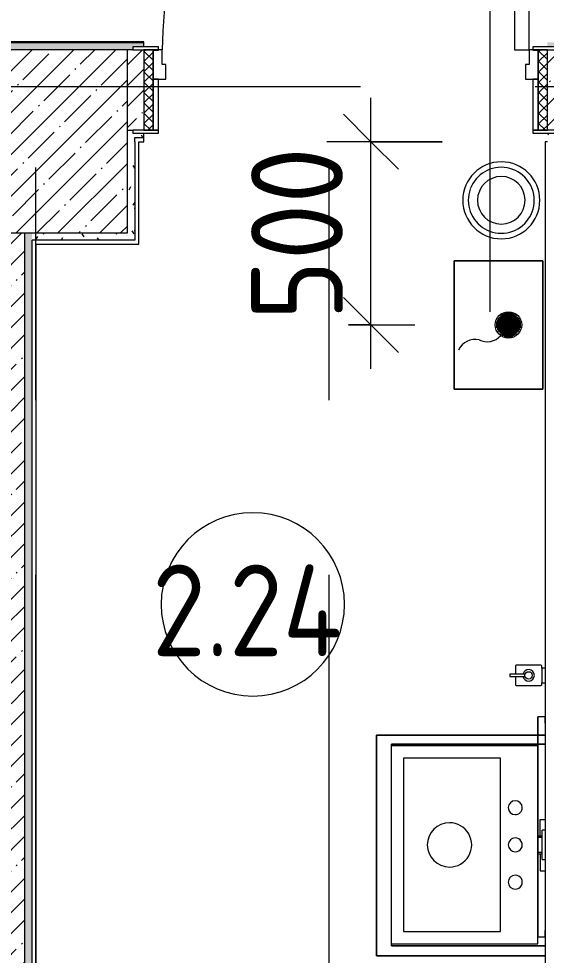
# Model space of a CAD drawing. Header units: millimetres. Extents: x 35147 to 231677, y -8553 to 29000.
# Drawn here: x 65613 to 67052, y 5429 to 7984 of the extents above; entities that cross this region are included whole.
import ezdxf

# ---------------------------------------------------------------- set-up
doc = ezdxf.new("R2010")
doc.units = ezdxf.units.MM
doc.linetypes.add('Осевая', pattern=[3175, 635, -476.25, 1587.5, -476.25])
for name, color, linetype, lineweight in [('A-ANNO-DIMS', 7, 'Continuous', 9), ('A-ANNO-DIMS-100', 7, 'Continuous', 9), ('A-AREA-IDEN', 7, 'Continuous', 9), ('A-DETL-GENF', 7, 'Continuous', 9), ('A-DOOR', 7, 'Continuous', 9), ('A-DOOR-1', 7, 'Continuous', 13), ('A-DOOR-FRAM', 7, 'Continuous', 13), ('A-DOOR-FRAM-1', 7, 'Continuous', 9), ('A-GENM', 7, 'Continuous', 9), ('A-WALL', 7, 'Continuous', 9), ('E-ELEC-FIXT-IDEN', 7, 'Continuous', 9), ('I-WALL', 7, 'Continuous', 9), ('P-SANR-FIXT', 7, 'Continuous', 9), ('P-SANR-FIXT-1', 7, 'Continuous', 13), ('S-COLS', 7, 'Continuous', 9), ('Оси-2', 7, 'Осевая', 9), ('Электрические приборы', 7, 'Continuous', 9)]:
    doc.layers.add(name, color=color, linetype=linetype, lineweight=lineweight)
for name, color, linetype, lineweight, true_color in [('A-WALL-1', 7, 'Continuous', 9, 0x3c3c3c), ('A-WALL-FNSH-1', 7, 'Continuous', 9, 0x3c3c3c), ('I-FURN-1', 7, 'Continuous', 9, 0xf0f0f0)]:
    doc.layers.add(name, color=color, linetype=linetype, lineweight=lineweight, true_color=true_color)
doc.styles.add('GOST Common_1', font='GOST_Common.ttf', dxfattribs={"width": 0.9, "height": 250})
doc.styles.add('ISOCPEUR', font='isocpeur.ttf', dxfattribs={"width": 0.9, "height": 250})
doc.dimstyles.new('ISO-2_5_0_9К_БОЛЬШОЙ', dxfattribs={"dimscale": 304.8, "dimtxt": 248.995294, "dimasz": 0.492126, "dimexe": 0.393701, "dimexo": 0.984252, "dimgap": 0, "dimtad": 1, "dimdec": 0, "dimrnd": 10, "dimzin": 0, "dimdsep": 46, "dimtxsty": 'ISOCPEUR', "dimblk1": 'OBLIQUE', "dimblk2": 'OBLIQUE', "dimsah": 1, "dimcen": 0.09, "dimdle": 0.393701, "dimazin": 0, "dimtfac": 1, "dimtdec": 4, "dimtix": 1, "dimtmove": 0, "dimatfit": 3, "dimfxl": 1, "dimtvp": 1, "dimtolj": 1, "dimtzin": 0, "dimarcsym": 2})
pattern_1 = [(45, (0, 0), (-57.02463, 57.02463), []), (45, (57.025, 0), (-57.02463, 57.02463), [100.806, -20.161, 3.353, -16.808])]
pattern_2 = [(0, (0, 0), (121.92, 30.48), [10.058, -81.382, 10.058, -81.382, -487.68]), (0, (0, 0), (121.92, 30.48), [-182.88, 10.058, -172.822, 10.058, -81.382, -213.36]), (0, (0, 0), (121.92, 30.48), [-457.2, 10.058, -50.902, 10.058, -142.342]), (120, (45.72, 15.24), (-87.356454, 90.345817), [10.058, -81.382, 10.058, -81.382, -487.68]), (120, (45.72, 15.24), (-87.356454, 90.345817), [-182.88, 10.058, -172.822, 10.058, -81.382, -213.36]), (120, (45.72, 15.24), (-87.356454, 90.345817), [-457.2, 10.058, -50.902, 10.058, -142.342]), (240, (60.96, 76.2), (-34.563546, -120.825817), [10.058, -81.382, 10.058, -81.382, -487.68]), (240, (60.96, 76.2), (-34.563546, -120.825817), [-182.88, 10.058, -172.822, 10.058, -81.382, -213.36]), (240, (60.96, 76.2), (-34.563546, -120.825817), [-457.2, 10.058, -50.902, 10.058, -142.342])]

# ---------------------------------------------------------------- blocks, each defined once
blk = doc.blocks.new('BSC_Колонна _Прямоугольная - 500х500-V13-План размещения напольных электротехнических лючков и розеток 2 этажа в осях 12-23')
at = {"layer": 'S-COLS'}
h = blk.add_hatch(dxfattribs=at)
h.set_pattern_fill('FP_14', color=256, style=0, pattern_type=2)
h.set_pattern_definition([(45, (-65660, -7650), (-57.02463, 57.02463), []), (45, (-65602.975, -7650), (-57.02463, 57.02463), [100.806, -20.161, 3.353, -16.808])])
h.paths.add_polyline_path([(-250, -250), (250, -250), (250, 250), (-250, 250)])
for p, q in [((250, 250), (-250, 250)), ((-250, 250), (-250, -250)), ((250, -250), (250, 250)), ((-250, -250), (250, -250))]:
    blk.add_line(p, q, dxfattribs=at)
blk = doc.blocks.new('110_Дверь_СКБ_1Ст_Внутренняя1 - Д-4_1 1100x2100h_ОО_туалет для мальч_ и дев_-32102845-План размещения напольных электротехнических лючков и розеток 2 этажа в осях 12-23')
at = {"layer": 'A-DOOR'}
h = blk.add_hatch(dxfattribs=at)
h.set_pattern_fill('FP_36', color=256, style=0, pattern_type=2)
h.set_pattern_definition([(135, (1751.41, 174.685), (-14.14214, -14.14214), []), (225, (1751.41, 174.685), (14.14214, -14.14214), [])])
h.paths.add_polyline_path([(562.5, -110), (562.5, 110), (537.5, 110), (537.5, -110)])
at = {"layer": 'A-DOOR-FRAM-1'}
h = blk.add_hatch(dxfattribs=at)
h.set_pattern_fill('FP_37', color=256, style=0, pattern_type=2)
h.set_pattern_definition([(45, (-371.384, 174.685), (-14.1421, 14.1421), []), (135, (-371.384, 174.685), (-14.1421, -14.1421), [])])
h.paths.add_polyline_path([(-512.5, -110), (-512.5, 110), (-537.5, 110), (-537.5, -110)])
at = {"layer": 'A-DOOR'}
blk.add_arc((512.5, 110), 1000, 90, 180, dxfattribs=at)
at = {"layer": 'A-DOOR-1'}
for p, q in [((512.5, 1110), (472.5, 1110)), ((472.5, 1110), (472.5, 110)), ((512.5, 110), (512.5, 1110)), ((472.5, 110), (512.5, 110))]:
    blk.add_line(p, q, dxfattribs=at)
at = {"layer": 'A-DOOR-FRAM'}
for p, q in [((-497.5, 118), (-567.5, 118)), ((-567.5, 118), (-567.5, 110)), ((-567.5, 110), (-497.5, 110)), ((-512.5, 110), (-537.5, 110)), ((-537.5, 110), (-537.5, -110)), ((-487.5, 110), (-512.5, 110)), ((-512.5, 110), (-512.5, 30)), ((-512.5, -110), (-512.5, 110)), ((-497.5, 110), (-512.5, 110)), ((-512.5, 110), (-512.5, 109)), ((-512.5, 109), (-497.5, 109)), ((-497.5, 110), (-497.5, 118)), ((-497.5, 109), (-497.5, 110)), ((-487.5, 70), (-487.5, 110)), ((512.5, 110), (512.5, 70)), ((537.5, 110), (512.5, 110)), ((592.5, 118), (522.5, 118)), ((522.5, 118), (522.5, 110)), ((537.5, 110), (522.5, 110)), ((522.5, 110), (522.5, 109)), ((522.5, 110), (592.5, 110)), ((522.5, 109), (537.5, 109)), ((537.5, 30), (537.5, 110)), ((562.5, 110), (537.5, 110)), ((537.5, 110), (537.5, -110)), ((537.5, 109), (537.5, 110)), ((562.5, -110), (562.5, 110)), ((592.5, 110), (592.5, 118)), ((-477.5, 70), (-487.5, 70)), ((-477.5, 30), (-477.5, 70)), ((512.5, 70), (502.5, 70)), ((502.5, 70), (502.5, 30)), ((-512.5, 30), (-477.5, 30)), ((-497.5, 30), (-512.5, 30)), ((-512.5, 30), (-512.5, -110)), ((-497.5, -110), (-497.5, 30)), ((502.5, 30), (537.5, 30)), ((537.5, 30), (522.5, 30)), ((522.5, 30), (522.5, -110)), ((537.5, -110), (537.5, 30)), ((-497.5, -110), (-567.5, -110)), ((-567.5, -110), (-567.5, -118)), ((-567.5, -118), (-497.5, -118)), ((-537.5, -110), (-512.5, -110)), ((-512.5, -110), (-497.5, -110)), ((-497.5, -118), (-497.5, -110)), ((522.5, -110), (537.5, -110)), ((592.5, -110), (522.5, -110)), ((522.5, -110), (522.5, -118)), ((522.5, -118), (592.5, -118)), ((537.5, -110), (562.5, -110)), ((592.5, -118), (592.5, -110))]:
    blk.add_line(p, q, dxfattribs=at)
blk = doc.blocks.new('SND_2D_Раковина - 550х450-20388094-План размещения напольных электротехнических лючков и розеток 2 этажа в осях 12-23')
at = {"layer": 'P-SANR-FIXT'}
for p, q in [((-275, 270), (-269.4, 270)), ((-275, -149), (-275, 270)), ((-275, 270), (-275, -149)), ((-269.4, 270), (-275, 270)), ((270.6, 270), (275, 270)), ((275, 270), (270.6, 270)), ((275, 270), (275, -129)), ((275, -129), (275, 270)), ((-70, -135), (-70, -149)), ((-25.4, -135), (-70, -135)), ((-25, -140.5), (-25, -129.4)), ((25, -129.4), (25, -140.5)), ((25, -135), (70, -135)), ((70, -135), (70, -149)), ((275, -129), (275, -149)), ((275, -149), (275, -129))]:
    blk.add_line(p, q, dxfattribs=at)
blk = doc.blocks.new('Блок Розеток и Выключателей - Блок Розеток и Выключателей_SK3-27368973-План размещения напольных электротехнических лючков и розеток 2 этажа в осях 12-23')
at = {"layer": 'A-DETL-GENF'}
for p, q in [((-21.6, -76), (-21.6, -124)), ((-19.2, -73.6), (-19.2, -126.4)), ((-16.8, -71.2), (-16.8, -128.8)), ((-14.4, -71.2), (-14.4, -128.8)), ((-12, -68.8), (-12, -131.2)), ((-9.6, -68.8), (-9.6, -131.2)), ((-7.2, -66.4), (-7.2, -133.6)), ((-4.8, -66.4), (-4.8, -133.6)), ((-2.4, -66.4), (-2.4, -133.6)), ((0, -66.4), (0, -133.6)), ((2.4, -66.4), (2.4, -133.6)), ((4.8, -66.4), (4.8, -133.6)), ((7.2, -66.4), (7.2, -133.6)), ((9.6, -68.8), (9.6, -131.2)), ((12, -68.8), (12, -131.2)), ((14.4, -71.2), (14.4, -128.8)), ((16.8, -71.2), (16.8, -128.8)), ((19.2, -73.6), (19.2, -126.4)), ((21.6, -76), (21.6, -124)), ((-33.6, -92.8), (-33.6, -107.2)), ((-31.2, -88), (-31.2, -112)), ((-28.8, -83.2), (-28.8, -116.8)), ((-26.4, -80.8), (-26.4, -119.2)), ((-24, -78.4), (-24, -121.6)), ((24, -78.4), (24, -121.6)), ((26.4, -80.8), (26.4, -119.2)), ((28.8, -83.2), (28.8, -116.8)), ((31.2, -88), (31.2, -112)), ((33.6, -92.8), (33.6, -107.2))]:
    blk.add_line(p, q, dxfattribs=at)
blk.add_circle((0, -100), 36, dxfattribs=at)
for centre, radius, start, end in [((-2.1, -158.1), 48.1, 332.5065, 49.9886), ((91.1, -190.4), 51.5, 168.6656, 243.8652)]:
    blk.add_arc(centre, radius, start, end, dxfattribs=at)
blk = doc.blocks.new('зеркало круглое600д - 1_22д зеркало круглое d600-31405140-План размещения напольных электротехнических лючков и розеток 2 этажа в осях 12-23')
at = {"layer": 'I-FURN-1'}
for p, q in [((-300, 20), (-300, 0)), ((-300, 20), (300, 20)), ((300, 20), (-300, 20)), ((-300, 0), (-282.7, 0)), ((300, 0), (-300, 0)), ((282.7, 0), (300, 0)), ((300, 0), (300, 20))]:
    blk.add_line(p, q, dxfattribs=at)
blk = doc.blocks.new('сифон - Для раковины-V158-План размещения напольных электротехнических лючков и розеток 2 этажа в осях 12-23')
at = {"layer": 'P-SANR-FIXT'}
for p, q in [((199.6, 40), (191.1, 40)), ((191.1, 38.6), (191.1, 40)), ((191.1, 28.3), (191.1, 38.6)), ((191.1, 10.4), (191.1, 28.3)), ((191.1, 0), (191.1, 10.4)), ((191.1, -9.7), (191.1, 0)), ((191.1, -28.3), (191.1, -10.4)), ((191.1, -40), (191.1, -28.3)), ((191.1, -40), (199.6, -40))]:
    blk.add_line(p, q, dxfattribs=at)
at = {"layer": 'P-SANR-FIXT-1'}
for p, q in [((191.1, 20), (180, 20)), ((180, -20), (191.1, -20))]:
    blk.add_line(p, q, dxfattribs=at)
blk = doc.blocks.new('TOY_Диспансер мыло - Дозатор Elegance new 11654 019001 хром-30593950-План размещения напольных электротехнических лючков и розеток 2 этажа в осях 12-23')
at = {"layer": 'A-GENM'}
for p, q in [((97.5, 84.7), (97.5, 17)), ((122.2, 86.7), (99.5, 86.7)), ((122.2, 86.7), (102.9, 86.7)), ((127.9, 101.6), (122.2, 101.6)), ((122.2, 101.6), (122.2, 86.7)), ((122.2, 87.7), (122.2, 60.3)), ((127.9, 86.7), (127.9, 101.6)), ((127.9, 60.3), (127.9, 87.7)), ((146.9, 86.7), (127.9, 86.7)), ((150.5, 86.7), (127.9, 86.7)), ((152.5, 17), (152.5, 84.7)), ((99.5, 15), (105, 15)), ((145, 15), (105, 15)), ((105, 15), (105, 5.5)), ((145, 5.5), (145, 15)), ((145, 15), (150.5, 15))]:
    blk.add_line(p, q, dxfattribs=at)
blk.add_circle((125, 50.7), 10, dxfattribs=at)
for centre, radius, start, end in [((99.5, 84.7), 2, 90, 180), ((150.5, 84.7), 2, 360, 90), ((125, 50.7), 15.7, 100.4353, 79.365), ((99.5, 17), 2, 180, 270), ((150.5, 17), 2, 270, 360)]:
    blk.add_arc(centre, radius, start, end, dxfattribs=at)
blk = doc.blocks.new('мусорная корзина - Round_ Metal-V161-План размещения напольных электротехнических лючков и розеток 2 этажа в осях 12-23')
at = {"layer": 'P-SANR-FIXT'}
for radius, start, end in [(105, 0, 180), (90, 360, 159.9358), (65, 0, 180), (90, 160, 180), (105, 180, 360), (90, 180, 200), (90, 200.0642, 360), (65, 180, 360)]:
    blk.add_arc((0, 0), radius, start, end, dxfattribs=at)
blk = doc.blocks.new('Мебель_универсальная - 1_250-30817920-План размещения напольных электротехнических лючков и розеток 2 этажа в осях 12-23')
at = {"layer": 'I-FURN-1'}
for p, q in [((-301, 229.6), (-301, 210)), ((-301, 210), (-301, 229.6)), ((-301, 209.6), (-301, -230)), ((-301, -230), (-301, 209.6)), ((301, -230), (301, 229.6)), ((301, 229.6), (301, -230)), ((-301, -230), (301, -230)), ((301, -230), (-301, -230))]:
    blk.add_line(p, q, dxfattribs=at)
blk = doc.blocks.new('Мойка кухонная - Раковина Roca Victoria-N Unik 600х460 мм-V168-План размещения напольных электротехнических лючков и розеток 2 этажа в осях 12-23')
at = {"layer": 'P-SANR-FIXT'}
for p, q in [((-262.2, 0), (-270, 0)), ((-270, -0.4), (-270, -400)), ((-216.9, 0), (-261.5, 0)), ((-165.2, 0), (-216, 0)), ((-109, 0), (-164.2, 0)), ((8, 0), (-106.7, 0)), ((65.4, 0), (10.3, 0)), ((117.3, 0), (66.5, 0)), ((162.8, 0), (118.2, 0)), ((200.1, 0), (163.5, 0)), ((227.8, 0), (200.6, 0)), ((244.9, 0), (228.1, 0)), ((250.6, 0), (245, 0)), ((270, 0), (250.6, 0)), ((270, -400), (270, 0)), ((236.1, -102.3), (-236.6, -102.3)), ((-236.6, -102.3), (-236.6, -366.4)), ((236.1, -366.4), (236.1, -102.3)), ((-236.6, -366.4), (236.1, -366.4)), ((-270, -400), (270, -400))]:
    blk.add_line(p, q, dxfattribs=at)
for centre, radius, start, end in [((-101.6, -61.9), 19, 90, 180), ((-101.6, -61.9), 19, 360, 90), ((0, -61.9), 19, 360, 180), ((101.6, -61.9), 19.1, 360, 180), ((-101.6, -61.9), 19, 180, 270), ((-101.6, -61.9), 19.1, 270, 360), ((0, -61.9), 19, 180, 360), ((101.6, -61.9), 19.1, 180, 360), ((0, -241.3), 60.5, 360, 180), ((0, -241.3), 60.5, 180, 360)]:
    blk.add_arc(centre, radius, start, end, dxfattribs=at)
blk = doc.blocks.new('Марка_Помещения - Номер-25198446-План размещения напольных электротехнических лючков и розеток 2 этажа в осях 12-23')
at = {"layer": 'A-AREA-IDEN'}
for start, end in [(360, 180), (180, 360)]:
    blk.add_arc((0, 0), 2.5, start, end, dxfattribs=at)
blk = doc.blocks.new('DIMBLOCK44-План размещения напольных электротехнических лючков и розеток 2 этажа в осях 12-23')
at = {"layer": 'A-ANNO-DIMS-100'}
for p, q in [((66573.9, 7029.1), (66573.9, 7769)), ((66767.8, 7649), (66453.9, 7649)), ((66573.9, 7649), (66767.8, 7649)), ((66512.3, 7149.1), (66693.9, 7149.1)), ((66573.9, 7149.1), (66512.3, 7149.1))]:
    blk.add_line(p, q, dxfattribs=at)
at = {"layer": 'A-ANNO-DIMS-100', "lineweight": 20}
for p, q in [((66573.9, 7649), (66498.9, 7724)), ((66573.9, 7649), (66648.9, 7574)), ((66573.9, 7149.1), (66498.9, 7224.1)), ((66573.9, 7149.1), (66648.9, 7074.1))]:
    blk.add_line(p, q, dxfattribs=at)
at = {"layer": 'A-ANNO-DIMS-100', "color": 0, "insert": (66247.2, 7162), "char_height": 250, "width": 568.858, "attachment_point": 1, "rotation": 90, "line_spacing_factor": 1.149209, "style": 'ISOCPEUR'}
blk.add_mtext('500', dxfattribs=at)
blk = doc.blocks.new('_Oblique')
at = {"color": 0, "linetype": 'ByBlock', "lineweight": -2}
blk.add_line((-0.5, -0.5), (0.5, 0.5), dxfattribs=at)

msp = doc.modelspace()

# ---------------------------------------------------------------- hatches: boundary and pattern name
at = {"layer": 'I-WALL'}
h = msp.add_hatch(dxfattribs=at)
h.set_pattern_fill('FP_58', color=256, style=0, pattern_type=2)
h.set_pattern_definition(pattern_2)
h.paths.add_polyline_path([(74750, 7900), (74750, 7920), (73705, 7920), (73705, 7908), (73760, 7908), (73760, 7900), (74669.4, 7900)])
h.paths.add_polyline_path([(71765, 7900), (72250, 7900), (72250, 7908), (72305, 7908), (72305, 7920), (71735, 7920), (71735, 7908), (71765, 7908), (71765, 7901.7)])
h.paths.add_polyline_path([(70302.2, 7900), (70605, 7900), (70605, 7908), (70635, 7908), (70635, 7920), (69360.5, 7920), (69360.5, 7908), (69390.5, 7908), (69390.5, 7900)])
h.paths.add_polyline_path([(68230.5, 7900), (68230.5, 7908), (68260.5, 7908), (68260.5, 7920), (67055, 7920), (67055, 7908), (67085, 7908), (67085, 7900), (67390.8, 7900)])
h.paths.add_polyline_path([(65925, 7900), (65925, 7908), (65955, 7908), (65955, 7920), (59931, 7920), (59931, 7900), (65910, 7900)])
h.paths.add_polyline_path([(57431, 7900), (57431, 7920), (50930, 7920), (50930, 7900), (56910, 7900)])
h.paths.add_polyline_path([(48430, 7900), (48430, 7920), (42061, 7920), (42061, 7900), (47910, 7900)])
h.paths.add_polyline_path([(39561, 7900), (39561, 7920), (38742.7, 7920), (38742.7, 7900), (39040, 7900)])
h = msp.add_hatch(dxfattribs=at)
h.set_pattern_fill('FP_17', color=256, style=0, pattern_type=2)
h.set_pattern_definition(pattern_1)
h.paths.add_polyline_path([(71758, 7680), (71860, 7680), (71860, 7900), (71735, 7900), (71735, 7680)])
h.paths.add_polyline_path([(70320, 7680), (70635, 7680), (70635, 7900), (69360.5, 7900), (69360.5, 7680), (70302.2, 7680)])
h.paths.add_polyline_path([(67580, 7680), (68260.5, 7680), (68260.5, 7900), (67055, 7900), (67055, 7680), (67560, 7680)])
h.paths.add_polyline_path([(65925, 7680), (65955, 7680), (65955, 7900), (65910, 7900), (65910, 7680)])
h = msp.add_hatch(dxfattribs=at)
h.set_pattern_fill('FP_58', color=256, style=0, pattern_type=2)
h.set_pattern_definition(pattern_2)
h.paths.add_polyline_path([(67055, 7660), (67080, 7660), (67080, 7672), (67055, 7672)])
h.paths.add_polyline_path([(65925, 7660), (65955, 7660), (65955, 7672), (65925, 7672), (65925, 7680), (65910, 7680), (65910, 7660)])
h = msp.add_hatch(dxfattribs=at)
h.set_pattern_fill('FP_58', color=256, style=0, pattern_type=2)
h.set_pattern_definition(pattern_2)
h.paths.add_polyline_path([(65930, 7380), (65930, 7660), (65910, 7660), (65910, 7380)])
h = msp.add_hatch(dxfattribs=at)
h.set_pattern_fill('FP_17', color=256, style=0, pattern_type=2)
h.set_pattern_definition(pattern_1)
h.paths.add_polyline_path([(65410, 400), (65630, 400), (65630, 7400), (65410, 7400), (65410, 1493)])
h = msp.add_hatch(dxfattribs=at)
h.set_pattern_fill('FP_58', color=256, style=0, pattern_type=2)
h.set_pattern_definition(pattern_2)
h.paths.add_polyline_path([(65630, 400), (65650, 400), (65650, 7400), (65630, 7400), (65630, 1493)])
h = msp.add_hatch(dxfattribs=at)
h.set_pattern_fill('FP_58', color=256, style=0, pattern_type=2)
h.set_pattern_definition(pattern_2)
h.paths.add_polyline_path([(65910, 7380), (65910, 7400), (65650, 7400), (65650, 7380), (65674.7, 7380)])

# ---------------------------------------------------------------- linework, layer by layer
at = {"layer": 'A-WALL'}
for p, q in [((65910, 7680), (65925, 7680)), ((65650, 420), (65650, 7380)), ((65910, 7380), (65650, 7380))]:
    msp.add_line(p, q, dxfattribs=at)
at = {"layer": 'A-WALL-1'}
for p, q in [((65925, 7900), (65910, 7900)), ((65955, 7908), (65955, 7920)), ((65955, 7660), (65955, 7672)), ((65930, 7660), (65955, 7660)), ((65930, 7649), (65930, 7660)), ((65630, 400), (65630, 7400))]:
    msp.add_line(p, q, dxfattribs=at)
at = {"layer": 'A-WALL-FNSH-1'}
for p, q in [((65955, 7921), (59931, 7921)), ((65955, 7920), (65955, 7921)), ((65280, 7920), (65955, 7920)), ((65930, 7649), (65930, 7380)), ((65941, 7649), (65955, 7649)), ((65941, 7369), (65941, 7649)), ((65955, 7649), (65955, 7660)), ((67055, 7649), (67049, 7649)), ((67049, 7649), (67049, 3729)), ((65661, 7369), (65941, 7369)), ((65661, 515.5), (65661, 7369)), ((65930, 7380), (65910, 7380))]:
    msp.add_line(p, q, dxfattribs=at)
at = {"layer": 'E-ELEC-FIXT-IDEN'}
msp.add_line((66898.7, 7185.1), (66898.7, 9014.5), dxfattribs=at)
at = {"layer": 'I-FURN-1'}
for p, q in [((67042.8, 7324), (66800.8, 7324)), ((66800.8, 7324), (66800.8, 6974)), ((66800.8, 6974), (66800.8, 7324)), ((66800.8, 7324), (67042.8, 7324)), ((67042.8, 6974), (67042.8, 7324)), ((67042.8, 7324), (67042.8, 6974)), ((66800.8, 6974), (67042.8, 6974)), ((67042.8, 6974), (66800.8, 6974))]:
    msp.add_line(p, q, dxfattribs=at)
at = {"layer": 'Оси-2'}
for p, q in [((65660, 593.7), (65660, 24898.1)), ((66460, 593.7), (66460, 24898.1)), ((38446.8, 7800), (82200, 7800))]:
    msp.add_line(p, q, dxfattribs=at)

# ---------------------------------------------------------------- block references
at = {"layer": 'A-AREA-IDEN', "xscale": 99.99999999999993, "yscale": 99.99999999999993, "zscale": 99.99999999999993}
msp.add_blockref('Марка_Помещения - Номер-25198446-План размещения напольных электротехнических лючков и розеток 2 этажа в осях 12-23', (66251.8, 6386.8), dxfattribs=at)
at = {"layer": 'A-DOOR'}
msp.add_blockref('110_Дверь_СКБ_1Ст_Внутренняя1 - Д-4_1 1100x2100h_ОО_туалет для мальч_ и дев_-32102845-План размещения напольных электротехнических лючков и розеток 2 этажа в осях 12-23', (66492.5, 7790), dxfattribs=at)
at = {"layer": 'I-FURN-1'}
for name, p, rotation in [('зеркало круглое600д - 1_22д зеркало круглое d600-31405140-План размещения напольных электротехнических лючков и розеток 2 этажа в осях 12-23', (67049, 5780), 90.00000000000006), ('Мебель_универсальная - 1_250-30817920-План размещения напольных электротехнических лючков и розеток 2 этажа в осях 12-23', (66819.4, 5729), 269.9999999999999)]:
    msp.add_blockref(name, p, dxfattribs=dict(at, rotation=rotation))
at = {"layer": 'P-SANR-FIXT'}
for name, p in [('мусорная корзина - Round_ Metal-V161-План размещения напольных электротехнических лючков и розеток 2 этажа в осях 12-23', (66929.4, 7489.1)), ('сифон - Для раковины-V158-План размещения напольных электротехнических лючков и розеток 2 этажа в осях 12-23', (66849.4, 5731.2))]:
    msp.add_blockref(name, p, dxfattribs=at)
for name, p, rotation in [('TOY_Диспансер мыло - Дозатор Elegance new 11654 019001 хром-30593950-План размещения напольных электротехнических лючков и розеток 2 этажа в осях 12-23', (67054.5, 6068.1), 89.99999999999987), ('SND_2D_Раковина - 550х450-20388094-План размещения напольных электротехнических лючков и розеток 2 этажа в осях 12-23', (66900, 5730), 90.00000000000018), ('Мойка кухонная - Раковина Roca Victoria-N Unik 600х460 мм-V168-План размещения напольных электротехнических лючков и розеток 2 этажа в осях 12-23', (67029.4, 5730.6), 270.0000000000007)]:
    msp.add_blockref(name, p, dxfattribs=dict(at, rotation=rotation))
at = {"layer": 'S-COLS'}
msp.add_blockref('BSC_Колонна _Прямоугольная - 500х500-V13-План размещения напольных электротехнических лючков и розеток 2 этажа в осях 12-23', (65660, 7650), dxfattribs=at)
at = {"layer": 'Электрические приборы', "rotation": 269.9999999999997}
msp.add_blockref('Блок Розеток и Выключателей - Блок Розеток и Выключателей_SK3-27368973-План размещения напольных электротехнических лючков и розеток 2 этажа в осях 12-23', (67049, 7149.1), dxfattribs=at)

# ---------------------------------------------------------------- texts
at = {"layer": 'A-AREA-IDEN', "insert": (65977.1, 6495.3), "char_height": 250, "width": 685.443, "attachment_point": 1, "style": 'GOST Common_1'}
msp.add_mtext('2.24', dxfattribs=at)

# ---------------------------------------------------------------- dimensions: what is measured, and where the dimension line sits
at = {"layer": 'A-ANNO-DIMS'}
dim = msp.add_linear_dim(base=(66573.9, 7649), p1=(66812.3, 7149.1), p2=(66467.8, 7649), angle=90, dimstyle='ISO-2_5_0_9К_БОЛЬШОЙ', override={"dimpost": '<>', "dimfxl": 607.108182}, dxfattribs=at)
dim.commit()
dim.dimension.update_dxf_attribs({"geometry": 'DIMBLOCK44-План размещения напольных электротехнических лючков и розеток 2 этажа в осях 12-23', "text_midpoint": (66448.9, 7399.1)})

doc.saveas('drawing.dxf')
